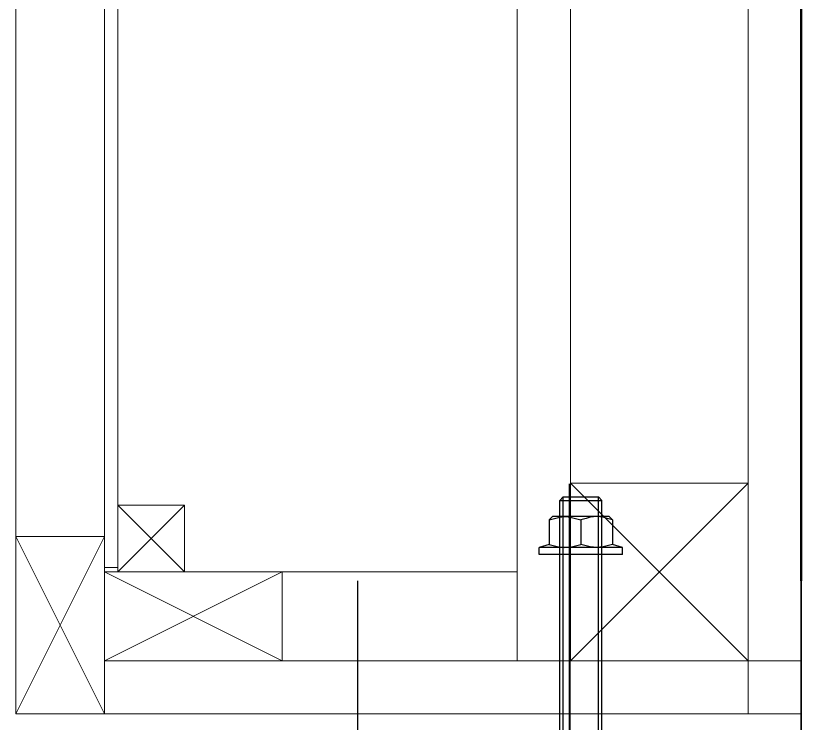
# Model space of a CAD drawing. Header units: millimetres. Extents: x 54215 to 67697, y 23496 to 56611.
# Drawn here: x 59066.4 to 59084.1, y 28730 to 28745.94 of the extents above; entities that cross this region are included whole.
import ezdxf

# ---------------------------------------------------------------- set-up
doc = ezdxf.new("R2010")
doc.units = ezdxf.units.MM
doc.linetypes.add('DASHED', pattern=[19.05, 12.7, -6.35])
for name, color, linetype, lineweight in [('- 0.25', 43, 'Continuous', 25), ('- 0.50', 30, 'Continuous', 50), ('no3_cam kesit arka', 141, 'Continuous', 18), ('no3_duvar kaplama', 8, 'Continuous', 0), ('no3_kutuprofil kesit', 74, 'Continuous', 18), ('taş', 253, 'Continuous', 40)]:
    doc.layers.add(name, color=color, linetype=linetype, lineweight=lineweight)
doc.layers.add('LEGNO', color=3, linetype='Continuous')
doc.layers.add('no3_alçıpan kesit', color=7, linetype='Continuous', lineweight=20, true_color=0xf5003d)

msp = doc.modelspace()

# ---------------------------------------------------------------- linework, layer by layer
at = {"layer": '- 0.25'}
for p, q in [((59074.104, 28733.215), (59074.104, 28616.379)), ((59084.104, 28733.215), (59084.104, 28616.379)), ((59084.104, 28733.215), (59084.104, 28616.379)), ((59074.104, 28730.215), (59074.104, 28616.379))]:
    msp.add_line(p, q, dxfattribs=at)
at = {"layer": '- 0.50'}
msp.add_line((59084.104, 28794.715), (59084.104, 28733.215), dxfattribs=at)
msp.add_line((59084.104, 28616.379), (59084.104, 28794.715))
at = {"layer": 'LEGNO'}
for p, q in [((59078.739, 28735.104), (59078.661, 28735.025)), ((59079.613, 28735.025), (59079.534, 28735.104)), ((59078.501, 28734.663), (59078.423, 28734.584)), ((59078.423, 28734.584), (59078.423, 28734.028)), ((59079.773, 28734.663), (59078.501, 28734.663)), ((59079.137, 28734.584), (59079.137, 28734.028)), ((59079.773, 28734.663), (59079.851, 28734.584)), ((59079.851, 28734.584), (59079.851, 28734.028)), ((59078.423, 28734.028), (59078.2, 28733.965)), ((59080.074, 28733.965), (59079.851, 28734.028)), ((59078.2, 28733.807), (59078.2, 28733.965)), ((59080.074, 28733.965), (59078.2, 28733.965)), ((59080.074, 28733.807), (59080.074, 28733.965)), ((59080.074, 28733.807), (59078.2, 28733.807))]:
    msp.add_line(p, q, dxfattribs=at)
at = {"layer": 'LEGNO', "linetype": 'DASHED'}
for p, q in [((59078.739, 28735.104), (59079.534, 28735.104)), ((59078.739, 28729.345), (59078.739, 28735.104)), ((59079.534, 28729.345), (59079.534, 28735.104)), ((59078.661, 28729.345), (59078.661, 28735.025)), ((59078.661, 28735.025), (59079.613, 28735.025)), ((59079.613, 28729.345), (59079.613, 28735.025))]:
    msp.add_line(p, q, dxfattribs=at)
at = {"layer": 'LEGNO'}
for points in [[(59078.423, 28734.584), (59078.541, 28734.619), (59078.635, 28734.643), (59078.711, 28734.658), (59078.78, 28734.663), (59078.848, 28734.658), (59078.925, 28734.643), (59079.018, 28734.619), (59079.137, 28734.584)], [(59079.851, 28734.584), (59079.733, 28734.619), (59079.639, 28734.644), (59079.562, 28734.658), (59079.494, 28734.663), (59079.426, 28734.658), (59079.349, 28734.644), (59079.255, 28734.619), (59079.137, 28734.584)], [(59078.423, 28734.028), (59078.541, 28734), (59078.635, 28733.981), (59078.711, 28733.969), (59078.78, 28733.965), (59078.848, 28733.969), (59078.925, 28733.981), (59079.018, 28734), (59079.137, 28734.028)], [(59079.851, 28734.028), (59079.733, 28734), (59079.639, 28733.981), (59079.562, 28733.969), (59079.494, 28733.965), (59079.426, 28733.969), (59079.349, 28733.981), (59079.255, 28734), (59079.137, 28734.028)]]:
    msp.add_lwpolyline(points, dxfattribs=at)
at = {"layer": 'no3_alçıpan kesit'}
for p, q in [((59082.904, 28730.215), (59082.904, 28794.715)), ((59084.104, 28730.215), (59084.104, 28794.715)), ((59078.904, 28731.415), (59078.904, 28780.215)), ((59077.704, 28731.415), (59077.704, 28779.015)), ((59084.104, 28731.415), (59068.404, 28731.415)), ((59084.104, 28730.215), (59068.404, 28730.215))]:
    msp.add_line(p, q, dxfattribs=at)
at = {"layer": 'no3_cam kesit arka'}
msp.add_lwpolyline([(59068.404, 28776.915), (59068.404, 28733.515), (59068.704, 28733.515), (59068.704, 28776.915)], close=True, dxfattribs=at)
at = {"layer": 'no3_duvar kaplama'}
for p, q in [((59066.404, 28734.215), (59066.404, 28776.215)), ((59072.404, 28733.415), (59077.704, 28733.415))]:
    msp.add_line(p, q, dxfattribs=at)
at = {"layer": 'no3_kutuprofil kesit'}
for p, q in [((59082.904, 28731.415), (59078.904, 28735.415)), ((59082.904, 28735.415), (59078.904, 28731.415)), ((59068.704, 28733.415), (59070.204, 28734.915)), ((59070.204, 28733.415), (59068.704, 28734.915)), ((59066.404, 28734.215), (59068.404, 28730.215)), ((59066.404, 28730.215), (59068.404, 28734.215)), ((59072.404, 28733.415), (59068.404, 28731.415)), ((59068.404, 28733.415), (59072.404, 28731.415))]:
    msp.add_line(p, q, dxfattribs=at)
for points in [[(59078.904, 28735.415), (59082.904, 28735.415), (59082.904, 28731.415), (59078.904, 28731.415)], [(59068.704, 28733.415), (59070.204, 28733.415), (59070.204, 28734.915), (59068.704, 28734.915)], [(59068.404, 28730.215), (59066.404, 28730.215), (59066.404, 28734.215), (59068.404, 28734.215)], [(59068.404, 28731.415), (59068.404, 28733.415), (59072.404, 28733.415), (59072.404, 28731.415)]]:
    msp.add_lwpolyline(points, close=True, dxfattribs=at)
at = {"layer": 'taş', "color": 7}
msp.add_line((59078.887, 28624.287), (59078.887, 28735.397), dxfattribs=at)

doc.saveas('drawing.dxf')
